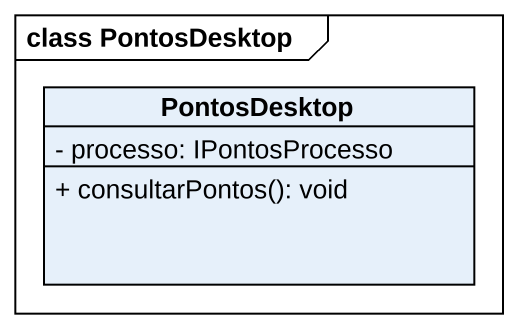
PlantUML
@startuml
mainframe class PontosDesktop
hide circle
hide empty members
skinparam classAttributeIconSize 0
class PontosDesktop {
  - processo: IPontosProcesso
  + consultarPontos(): void
}
@enduml
